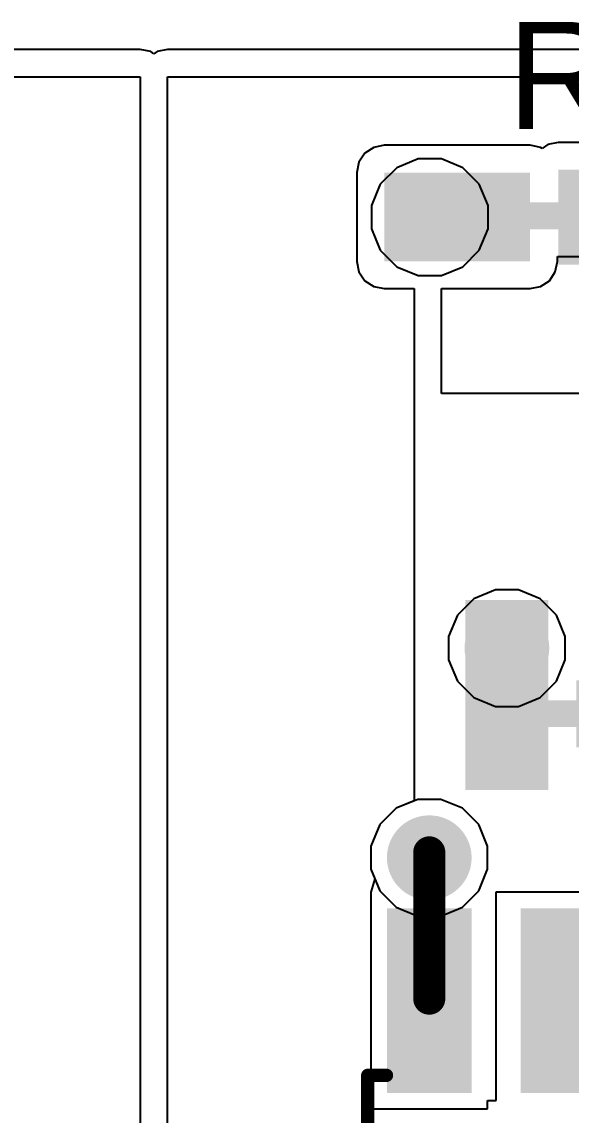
# Model space of a CAD drawing. Header units: millimetres. Extents: x 0 to 5423, y 0 to 5425.
# Drawn here: x 59.2 to 64.41, y 13.68 to 24.05 of the extents above; entities that cross this region are included whole.
import ezdxf

# ---------------------------------------------------------------- set-up
doc = ezdxf.new("R2010")
doc.units = ezdxf.units.MM
for name, color, linetype in [('BottomLayer', 5, 'Continuous'), ('BottomSolder', 6, 'Continuous'), ('TopLayer', 1, 'Continuous'), ('TopOverlay', 2, 'Continuous'), ('TopPaste', 8, 'Continuous'), ('TopSolder', 216, 'Continuous'), ('ViaHoleLayer', 16, 'Continuous')]:
    doc.layers.add(name, color=color, linetype=linetype)
doc.styles.add('Arial', font='', dxfattribs={"height": 0.2})
doc.styles.get('Arial').set_extended_font_data('Arial')

# ---------------------------------------------------------------- blocks, each defined once
blk = doc.blocks.new('N___T___P___56')
at = {"layer": 'TopLayer'}
for points in [[(-0.699, -0.318), (-0.699, 0.318), (-0.241, 0.318), (-0.241, -0.318)], [(0.241, -0.318), (0.241, 0.318), (0.699, 0.318), (0.699, -0.318)], [(-0.385, -0.127), (0.377, -0.127), (0.377, 0.127), (-0.385, 0.127)]]:
    blk.add_hatch(color=1, dxfattribs=at).paths.add_polyline_path(points)
at = {"layer": 'TopPaste'}
for points in [[(-0.699, -0.318), (-0.699, 0.318), (-0.241, 0.318), (-0.241, -0.318)], [(0.241, -0.318), (0.241, 0.318), (0.699, 0.318), (0.699, -0.318)]]:
    blk.add_hatch(color=8, dxfattribs=at).paths.add_polyline_path(points)
blk = doc.blocks.new('N___T___P___57')
at = {"layer": 'TopLayer'}
for points in [[(-0.699, -0.318), (-0.699, 0.318), (-0.241, 0.318), (-0.241, -0.318)], [(0.241, -0.318), (0.241, 0.318), (0.699, 0.318), (0.699, -0.318)], [(-0.384, -0.126), (0.378, -0.126), (0.378, 0.128), (-0.384, 0.128)]]:
    blk.add_hatch(color=1, dxfattribs=at).paths.add_polyline_path(points)
at = {"layer": 'TopPaste'}
for points in [[(-0.699, -0.318), (-0.699, 0.318), (-0.241, 0.318), (-0.241, -0.318)], [(0.241, -0.318), (0.241, 0.318), (0.699, 0.318), (0.699, -0.318)]]:
    blk.add_hatch(color=8, dxfattribs=at).paths.add_polyline_path(points)
blk = doc.blocks.new('SOIC_8_120')
at = {"layer": 'TopLayer'}
for points in [[(-1.925, 2.205), (-1.925, 1.605), (-3.475, 1.605), (-3.475, 2.205)], [(3.475, 2.205), (3.475, 1.605), (1.925, 1.605), (1.925, 2.205)], [(-1.925, 0.935), (-1.925, 0.335), (-3.475, 0.335), (-3.475, 0.935)], [(3.475, 0.935), (3.475, 0.335), (1.925, 0.335), (1.925, 0.935)], [(-1.925, -0.335), (-1.925, -0.935), (-3.475, -0.935), (-3.475, -0.335)], [(3.475, -0.335), (3.475, -0.935), (1.925, -0.935), (1.925, -0.335)], [(-1.925, -1.605), (-1.925, -2.205), (-3.475, -2.205), (-3.475, -1.605)], [(3.475, -1.605), (3.475, -2.205), (1.925, -2.205), (1.925, -1.605)]]:
    blk.add_hatch(color=1, dxfattribs=at).paths.add_polyline_path(points)
at = {"layer": 'TopOverlay'}
blk.add_hatch(color=2, dxfattribs=at).paths.add_polyline_path([(-1.828, 1.571), (-1.498, 1.571), (-1.498, 2.232), (-1.828, 2.232)])
at = {"layer": 'TopPaste'}
for points in [[(-1.925, 2.205), (-1.925, 1.605), (-3.475, 1.605), (-3.475, 2.205)], [(3.475, 2.205), (3.475, 1.605), (1.925, 1.605), (1.925, 2.205)], [(-1.925, 0.935), (-1.925, 0.335), (-3.475, 0.335), (-3.475, 0.935)], [(3.475, 0.935), (3.475, 0.335), (1.925, 0.335), (1.925, 0.935)], [(-1.925, -0.335), (-1.925, -0.935), (-3.475, -0.935), (-3.475, -0.335)], [(3.475, -0.335), (3.475, -0.935), (1.925, -0.935), (1.925, -0.335)], [(-1.925, -1.605), (-1.925, -2.205), (-3.475, -2.205), (-3.475, -1.605)], [(3.475, -1.605), (3.475, -2.205), (1.925, -2.205), (1.925, -1.605)]]:
    blk.add_hatch(color=8, dxfattribs=at).paths.add_polyline_path(points)
at = {"layer": 'TopSolder'}
for points in [[(-1.823, 2.307), (-1.823, 1.503), (-3.577, 1.503), (-3.577, 2.307)], [(3.577, 2.307), (3.577, 1.503), (1.823, 1.503), (1.823, 2.307)], [(-1.823, 1.037), (-1.823, 0.233), (-3.577, 0.233), (-3.577, 1.037)], [(3.577, 1.037), (3.577, 0.233), (1.823, 0.233), (1.823, 1.037)], [(-1.823, -0.233), (-1.823, -1.037), (-3.577, -1.037), (-3.577, -0.233)], [(3.577, -0.233), (3.577, -1.037), (1.823, -1.037), (1.823, -0.233)], [(-1.823, -1.503), (-1.823, -2.307), (-3.577, -2.307), (-3.577, -1.503)], [(3.577, -1.503), (3.577, -2.307), (1.823, -2.307), (1.823, -1.503)]]:
    blk.add_hatch(color=216, dxfattribs=at).paths.add_polyline_path(points)
at = {"layer": 'TopOverlay', "const_width": 0.127}
for points in [[(1.991, 2.489), (-1.991, 2.489)], [(-1.991, 2.311), (-1.991, 2.489)], [(1.991, 2.311), (1.991, 2.489)], [(-3.759, 1.778), (-3.759, 2.032)], [(-3.632, 1.905), (-3.759, 2.032)], [(-3.759, 1.778), (-3.632, 1.905)], [(-1.991, -2.489), (-1.991, -2.311)], [(1.991, -2.489), (1.991, -2.311)], [(1.991, -2.489), (-1.991, -2.489)]]:
    blk.add_lwpolyline(points, dxfattribs=at)
at = {"layer": 'TopOverlay', "const_width": 0.0635}
for points in [[(-2.022, 2.489, 1), (-1.959, 2.489, 1)], [(-2.022, 2.489, 1), (-1.959, 2.489, 1)], [(1.959, 2.489, 1), (2.022, 2.489, 1)], [(1.959, 2.489, 1), (2.022, 2.489, 1)], [(-2.022, 2.311, 1), (-1.959, 2.311, 1)], [(1.959, 2.311, 1), (2.022, 2.311, 1)], [(-3.791, 2.032, 1), (-3.727, 2.032, 1)], [(-3.791, 2.032, 1), (-3.727, 2.032, 1)], [(-3.664, 1.905, 1), (-3.6, 1.905, 1)], [(-3.664, 1.905, 1), (-3.6, 1.905, 1)], [(-3.791, 1.778, 1), (-3.727, 1.778, 1)], [(-3.791, 1.778, 1), (-3.727, 1.778, 1)], [(-2.022, -2.311, 1), (-1.959, -2.311, 1)], [(1.959, -2.311, 1), (2.022, -2.311, 1)], [(-2.022, -2.489, 1), (-1.959, -2.489, 1)], [(-2.022, -2.489, 1), (-1.959, -2.489, 1)], [(1.959, -2.489, 1), (2.022, -2.489, 1)], [(1.959, -2.489, 1), (2.022, -2.489, 1)]]:
    blk.add_lwpolyline(points, format="xyb", close=True, dxfattribs=at)

msp = doc.modelspace()

# ---------------------------------------------------------------- hatches: boundary and pattern name
at = {"layer": 'BottomLayer'}
h = msp.add_hatch(color=5, dxfattribs=at)
edge = h.paths.add_edge_path()
edge.add_arc((63.073, 22.2), 0.3, 0, 360)
h = msp.add_hatch(color=5, dxfattribs=at)
edge = h.paths.add_edge_path()
edge.add_arc((63.805, 18.11), 0.3, 0, 360)
h = msp.add_hatch(color=5, dxfattribs=at)
edge = h.paths.add_edge_path()
edge.add_arc((63.068, 16.121), 0.3, 0, 360)
at = {"layer": 'BottomSolder'}
h = msp.add_hatch(color=6, dxfattribs=at)
edge = h.paths.add_edge_path()
edge.add_arc((63.073, 22.2), 0.402, 0, 360)
h = msp.add_hatch(color=6, dxfattribs=at)
edge = h.paths.add_edge_path()
edge.add_arc((63.805, 18.11), 0.402, 0, 360)
h = msp.add_hatch(color=6, dxfattribs=at)
edge = h.paths.add_edge_path()
edge.add_arc((63.068, 16.121), 0.402, 0, 360)
at = {"layer": 'TopLayer'}
for points in [[(64.025, 22.624), (62.641, 22.624), (62.641, 21.781), (64.025, 21.781)], [(64.292, 21.75), (66.756, 21.75), (66.756, 22.65), (64.292, 22.65)], [(64.199, 16.764), (64.199, 18.568), (63.411, 18.568), (63.411, 16.764)]]:
    msp.add_hatch(color=1, dxfattribs=at).paths.add_polyline_path(points)
h = msp.add_hatch(color=1, dxfattribs=at)
edge = h.paths.add_edge_path()
edge.add_arc((63.073, 22.2), 0.3, 0, 360)
h = msp.add_hatch(color=1, dxfattribs=at)
edge = h.paths.add_edge_path()
edge.add_arc((63.805, 18.11), 0.3, 0, 360)
h = msp.add_hatch(color=1, dxfattribs=at)
edge = h.paths.add_edge_path()
edge.add_arc((63.068, 16.121), 0.3, 0, 360)
at = {"layer": 'TopSolder'}
h = msp.add_hatch(color=216, dxfattribs=at)
edge = h.paths.add_edge_path()
edge.add_arc((63.073, 22.2), 0.402, 0, 360)
h = msp.add_hatch(color=216, dxfattribs=at)
edge = h.paths.add_edge_path()
edge.add_arc((63.805, 18.11), 0.402, 0, 360)
h = msp.add_hatch(color=216, dxfattribs=at)
edge = h.paths.add_edge_path()
edge.add_arc((63.068, 16.121), 0.402, 0, 360)
at = {"layer": 'ViaHoleLayer'}
h = msp.add_hatch(color=16, dxfattribs=at)
edge = h.paths.add_edge_path()
edge.add_arc((63.073, 22.2), 0.15, 0, 360)
h = msp.add_hatch(color=16, dxfattribs=at)
edge = h.paths.add_edge_path()
edge.add_arc((63.805, 18.11), 0.15, 0, 360)
h = msp.add_hatch(color=16, dxfattribs=at)
edge = h.paths.add_edge_path()
edge.add_arc((63.068, 16.121), 0.15, 0, 360)

# ---------------------------------------------------------------- linework, layer by layer
at = {"layer": 'BottomLayer'}
for p, q in [((62.962, 22.754), (62.759, 22.669)), ((63.183, 22.754), (62.962, 22.754)), ((63.386, 22.669), (63.183, 22.754)), ((62.759, 22.669), (62.603, 22.513)), ((63.542, 22.513), (63.386, 22.669)), ((62.603, 22.513), (62.519, 22.31)), ((63.627, 22.31), (63.542, 22.513)), ((62.519, 22.31), (62.519, 22.089)), ((63.627, 22.089), (63.627, 22.31)), ((62.519, 22.089), (62.603, 21.886)), ((63.542, 21.886), (63.627, 22.089)), ((62.603, 21.886), (62.759, 21.73)), ((63.386, 21.73), (63.542, 21.886)), ((62.759, 21.73), (62.962, 21.646)), ((63.183, 21.646), (63.386, 21.73)), ((62.962, 21.646), (63.183, 21.646)), ((63.491, 18.579), (63.335, 18.424)), ((63.695, 18.664), (63.491, 18.579)), ((63.915, 18.664), (63.695, 18.664)), ((64.119, 18.579), (63.915, 18.664)), ((64.274, 18.424), (64.119, 18.579)), ((63.335, 18.424), (63.251, 18.22)), ((64.359, 18.22), (64.274, 18.424)), ((63.251, 18.22), (63.251, 18)), ((64.359, 18), (64.359, 18.22)), ((63.251, 18), (63.335, 17.796)), ((64.274, 17.796), (64.359, 18)), ((63.335, 17.796), (63.491, 17.64)), ((64.119, 17.64), (64.274, 17.796)), ((63.491, 17.64), (63.695, 17.556)), ((63.915, 17.556), (64.119, 17.64)), ((63.695, 17.556), (63.915, 17.556)), ((62.958, 16.675), (62.754, 16.591)), ((63.178, 16.675), (62.958, 16.675)), ((63.382, 16.591), (63.178, 16.675)), ((62.754, 16.591), (62.599, 16.435)), ((63.538, 16.435), (63.382, 16.591)), ((62.599, 16.435), (62.514, 16.232)), ((63.622, 16.232), (63.538, 16.435)), ((62.514, 16.232), (62.514, 16.011)), ((63.622, 16.011), (63.622, 16.232)), ((62.514, 16.011), (62.599, 15.808)), ((63.538, 15.808), (63.622, 16.011)), ((62.599, 15.808), (62.754, 15.652)), ((63.382, 15.652), (63.538, 15.808)), ((62.754, 15.652), (62.958, 15.567)), ((62.958, 15.567), (63.178, 15.567)), ((63.178, 15.567), (63.382, 15.652))]:
    msp.add_line(p, q, dxfattribs=at)
at = {"layer": 'TopLayer'}
for p, q in [((60.325, 23.792), (51.287, 23.792)), ((60.424, 23.772), (60.325, 23.792)), ((60.455, 23.752), (60.424, 23.772)), ((60.485, 23.772), (60.455, 23.752)), ((60.584, 23.792), (60.485, 23.772)), ((66.843, 23.792), (60.584, 23.792)), ((51.287, 23.533), (60.325, 23.533)), ((60.325, 23.533), (60.325, 11.345)), ((60.584, 11.429), (60.584, 23.533)), ((60.584, 23.533), (68.556, 23.533)), ((62.542, 22.863), (62.458, 22.807)), ((62.641, 22.883), (62.542, 22.863)), ((64.025, 22.883), (62.641, 22.883)), ((64.124, 22.863), (64.025, 22.883)), ((64.139, 22.853), (64.124, 22.863)), ((64.193, 22.889), (64.139, 22.853)), ((64.292, 22.909), (64.193, 22.889)), ((66.756, 22.909), (64.292, 22.909)), ((62.458, 22.807), (62.401, 22.723)), ((62.401, 22.723), (62.382, 22.624)), ((62.382, 22.624), (62.382, 21.781)), ((64.284, 21.781), (64.284, 21.827)), ((64.284, 21.827), (64.575, 21.827)), ((62.382, 21.781), (62.401, 21.681)), ((64.264, 21.681), (64.284, 21.781)), ((62.401, 21.681), (62.458, 21.597)), ((62.458, 21.597), (62.542, 21.541)), ((64.124, 21.541), (64.208, 21.597)), ((64.208, 21.597), (64.264, 21.681)), ((62.542, 21.541), (62.641, 21.522)), ((62.641, 21.522), (62.924, 21.522)), ((62.924, 21.522), (62.924, 16.661)), ((63.183, 20.528), (63.183, 21.522)), ((63.183, 21.522), (64.025, 21.522)), ((64.025, 21.522), (64.124, 21.541)), ((68.517, 20.528), (63.183, 20.528)), ((62.924, 16.661), (62.754, 16.591)), ((62.754, 16.591), (62.599, 16.435)), ((62.599, 16.435), (62.514, 16.232)), ((62.514, 16.232), (62.514, 16.011)), ((62.514, 16.011), (62.552, 15.921)), ((62.552, 15.921), (62.514, 15.794)), ((62.514, 15.794), (62.514, 15.794)), ((62.514, 15.794), (62.514, 15.794)), ((62.514, 15.794), (62.514, 13.736)), ((63.704, 13.817), (63.704, 15.798)), ((63.704, 15.798), (64.812, 15.798)), ((63.622, 13.736), (63.622, 13.817)), ((63.622, 13.817), (63.704, 13.817)), ((62.514, 13.736), (63.622, 13.736))]:
    msp.add_line(p, q, dxfattribs=at)
at = {"layer": 'TopLayer', "const_width": 0.305}
for points in [[(63.068, 16.121), (63.068, 16.172)], [(63.068, 14.783), (63.068, 16.121)]]:
    msp.add_lwpolyline(points, dxfattribs=at)
at = {"layer": 'TopLayer', "const_width": 0.152}
for points in [[(62.992, 16.172, 1), (63.144, 16.172, 1)], [(62.992, 16.121, 1), (63.144, 16.121, 1)], [(62.992, 16.121, 1), (63.144, 16.121, 1)], [(62.992, 14.783, 1), (63.144, 14.783, 1)]]:
    msp.add_lwpolyline(points, format="xyb", close=True, dxfattribs=at)

# ---------------------------------------------------------------- block references
for name, p in [('N___T___P___56', (64.199, 22.213)), ('N___T___P___57', (64.224, 17.487))]:
    msp.add_blockref(name, p)
at = {"rotation": 270}
msp.add_blockref('SOIC_8_120', (64.973, 12.065), dxfattribs=at)

# ---------------------------------------------------------------- texts
at = {"layer": 'TopOverlay', "style": 'Arial'}
msp.add_text('R111', height=1.016, dxfattribs=at).set_placement((63.805, 23.038))

doc.saveas('drawing.dxf')
